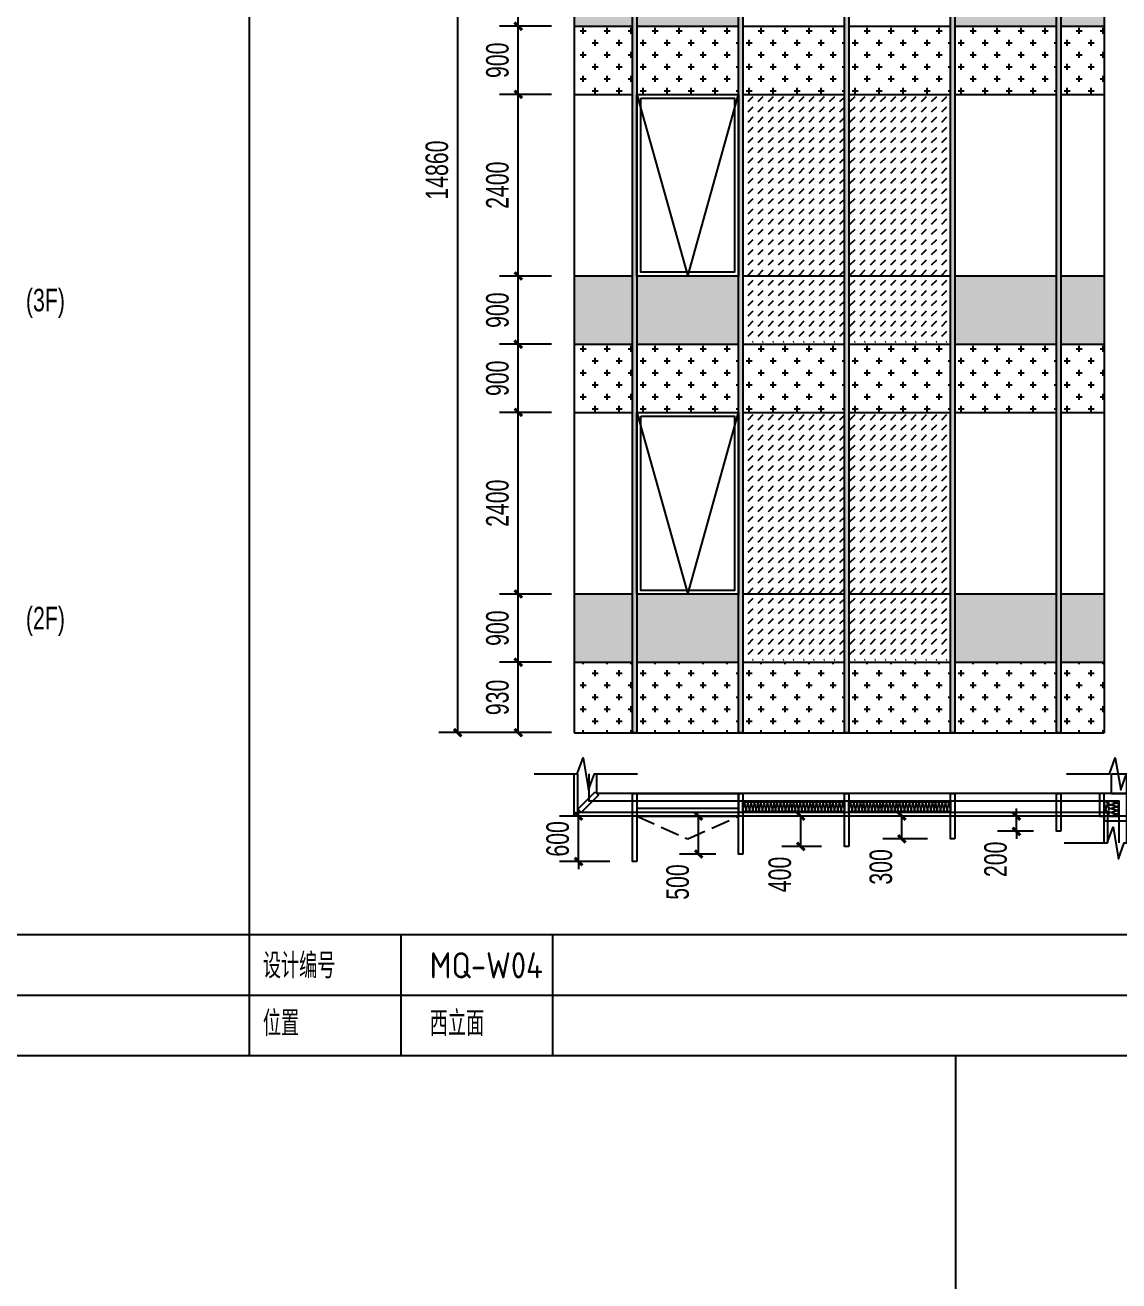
# Model space of a CAD drawing. Extents: x -3 to 440502, y -49243 to 59402.
# Drawn here: x 286216 to 300664, y 29103 to 45689 of the extents above; entities that cross this region are included whole.
import ezdxf

# ---------------------------------------------------------------- set-up
doc = ezdxf.new("R2010")
doc.units = 0
doc.header["$LTSCALE"] = 1000
doc.header["$MEASUREMENT"] = 0
for name, pattern in [('109-34 轴网$0$L1$0$$AUDIT_BAD_LTYPE1', [0]), ('ACAD_ISO05W100', [34, 24, -3, 0.5, -3, 0.5, -3]), ('DASH', [0.35, 0.25, -0.1])]:
    doc.linetypes.add(name, pattern=pattern)
for name, color, linetype in [('01-标注_尺寸', 124, 'Continuous'), ('01-标注_符号', 200, 'Continuous'), ('02-TEXT_标注', 130, 'Continuous'), ('05-填充_156', 156, 'Continuous'), ('05-填充_18', 18, 'Continuous'), ('05-填充_天正', 26, 'Continuous'), ('A-0-图名图例', 2, 'Continuous'), ('A-C_玻璃幕墙', 140, 'Continuous'), ('A-C_窗', 140, 'Continuous'), ('A-TECH_结构', 21, 'Continuous'), ('A_STR-砌块墙', 121, 'Continuous'), ('D_铝板', 181, 'Continuous'), ('E-立面', 255, 'Continuous')]:
    doc.layers.add(name, color=color, linetype=linetype)
doc.styles.add('_TCH_DIM', font='ros.shx', dxfattribs={"bigfont": 'jd.shx'})
doc.styles.add('_TCH_DIM_T3', font='ros.shx', dxfattribs={"width": 0.705882, "bigfont": 'jd.shx'})
doc.styles.get("Standard").update_dxf_attribs({"font": 'gbenor.shx', "bigfont": 'gbcbig.shx'})
doc.dimstyles.new('_TCH_ARCH&&100', dxfattribs={"dimtxt": 297.5, "dimasz": 100, "dimexe": 250, "dimexo": 300, "dimgap": 126.25, "dimtad": 1, "dimdec": 0, "dimzin": 0, "dimdsep": 46, "dimtxsty": '_TCH_DIM_T3', "dimblk": 'ARCHTICK', "dimcen": 0.09, "dimclrt": 7, "dimazin": 2, "dimtfac": 1, "dimtdec": 0, "dimtix": 1, "dimtmove": 2, "dimatfit": 3, "dimfxl": 0, "dimtolj": 1, "dimtzin": 0, "dimarcsym": 0})
pattern_1 = [(45, (279735.3, -161308.73), (4e-14, 134.70384), [95.25, -95.25])]
pattern_2 = [(360, (279735.3, -161308.73), (158.75, 158.75), [79.375, -238.125]), (90, (279774.99, -161348.42), (-158.75, 158.75), [79.375, -238.125])]
pattern_3 = [(360, (281135.3, -161308.73), (158.75, 158.75), [79.375, -238.125]), (90, (281174.99, -161348.42), (-158.75, 158.75), [79.375, -238.125])]
pattern_4 = [(360, (282535.3, -161308.73), (158.75, 158.75), [79.375, -238.125]), (90, (282574.99, -161348.42), (-158.75, 158.75), [79.375, -238.125])]
pattern_5 = [(360, (283935.3, -161308.73), (158.75, 158.75), [79.375, -238.125]), (90, (283974.99, -161348.42), (-158.75, 158.75), [79.375, -238.125])]
pattern_6 = [(360, (285335.3, -161308.73), (158.75, 158.75), [79.375, -238.125]), (90, (285374.99, -161348.42), (-158.75, 158.75), [79.375, -238.125])]
pattern_7 = [(360, (279735.3, -157108.73), (158.75, 158.75), [79.375, -238.125]), (90, (279774.99, -157148.42), (-158.75, 158.75), [79.375, -238.125])]
pattern_8 = [(45, (279735.3, -157108.73), (4e-14, 134.70384), [95.25, -95.25])]

# ---------------------------------------------------------------- blocks, each defined once
blk = doc.blocks.new('*U82')
for p, q in [((0, 1600), (19380, 1600)), ((0, 800), (19380, 800)), ((0, 0), (19380, 0))]:
    blk.add_line(p, q)
blk = doc.blocks.new('$LinePat$岩棉板')
at = {"color": 0}
for p, q in [((0, -17), (12, -67)), ((12, -67), (24, -17))]:
    blk.add_line(p, q, dxfattribs=at)
for centre, start, end in [((12, -17), 0, 180), ((0, -67), 270, 0), ((24, -67), 180, 270)]:
    blk.add_arc(centre, 12, start, end, dxfattribs=at)
at = {"layer": 'Defpoints'}
blk.add_point((0, 0.1), dxfattribs=at)
at = {"layer": 'Defpoints', "color": 0}
blk.add_point((24, -84), dxfattribs=at)
blk = doc.blocks.new('ii')
blk.add_lwpolyline([(-1340, 0), (0, 0), (0, -150), (-1340, -150)], close=True)
at = {"color": 8, "xscale": -1.801075267316308, "yscale": 1.782568518697715, "zscale": 1.782568518697715}
for p in [(-1297, 0), (-1254, 0), (-1210, 0), (-1167, 0), (-1124, 0), (-1081, 0), (-1037, 0), (-994, 0), (-951, 0), (-908, 0), (-865, 0), (-821, 0), (-778, 0), (-735, 0), (-692, 0), (-648, 0), (-605, 0), (-562, 0), (-519, 0), (-475, 0), (-432, 0), (-389, 0), (-346, 0), (-303, 0), (-259, 0), (-216, 0), (-173, 0), (-130, 0), (-86, 0), (-43, 0), (0, 0)]:
    blk.add_blockref('$LinePat$岩棉板', p, dxfattribs=at)
blk = doc.blocks.new('$TCHSYS$WIN2D')
for p, q in [((-0.5, 0.5), (0.5, 0.5)), ((-0.5, 0.5), (-0.5, -0.5)), ((0.5, 0.5), (0.5, -0.5)), ((0.5, 0.167), (-0.5, 0.167)), ((0.5, -0.167), (-0.5, -0.167)), ((-0.5, -0.5), (0.5, -0.5))]:
    blk.add_line(p, q)
blk = doc.blocks.new('开启扇')
at = {"layer": 'A-C_窗', "linetype": 'DASH'}
blk.add_lwpolyline([(0, 50), (670, 350), (1340, 50)], dxfattribs=at)
at = {"layer": 'A-C_窗', "xscale": -1340, "yscale": 300, "zscale": 1340, "rotation": 180}
blk.add_blockref('$TCHSYS$WIN2D', (670, -100), dxfattribs=at)
blk = doc.blocks.new('A$C13E80662')
for points in [[(150, 150), (150, 200), (0, 200), (0, 0), (150, 0)], [(150, 0), (200, 0), (200, 150), (150, 150)]]:
    blk.add_lwpolyline(points)
at = {"color": 8, "yscale": 1.782568518697715, "zscale": 1.782568518697715}
for p, xscale, rotation in [((150, 200), 2.083333331597222, 270), ((150, 150), 2.083333331597222, 270), ((150, 100), 2.083333331597222, 270), ((150, 50), 2.083333331597222, 270), ((200, 0), 2.083333331597828, 180)]:
    blk.add_blockref('$LinePat$岩棉板', p, dxfattribs=dict(at, xscale=xscale, rotation=rotation))
blk = doc.blocks.new('A$C2CC5175A')
at = {"layer": '01-标注_符号', "linetype": '109-34 轴网$0$L1$0$$AUDIT_BAD_LTYPE1'}
for points in [[(210, 7029), (210, 7597), (0, 7673), (420, 7747), (210, 7822), (210, 8389)], [(1124, 7000), (1124, 7568), (914, 7645), (1334, 7719), (1124, 7793), (1124, 8361)], [(210, 0), (210, 568), (0, 644), (420, 718), (210, 793), (210, 1361)]]:
    blk.add_lwpolyline(points, dxfattribs=at)
at = {"layer": 'A-C_玻璃幕墙'}
for points in [[(770, 7526), (830, 7526), (830, 7826), (770, 7826)], [(770, 7466), (770, 7526), (470, 7526), (470, 7466)], [(970, 6956), (970, 6896), (470, 6896), (470, 6956)], [(1070, 5556), (1070, 5496), (470, 5496), (470, 5556)], [(1170, 4156), (1170, 4096), (470, 4096), (470, 4156)], [(1270, 2756), (1270, 2696), (470, 2696), (470, 2756)], [(1370, 1356), (1370, 1296), (470, 1296), (470, 1356)], [(449, 805), (491, 847), (720, 618), (678, 576)]]:
    blk.add_lwpolyline(points, close=True, dxfattribs=at)
for points in [[(1124, 7726), (570, 7726), (570, 726), (210, 726)], [(1124, 7576), (720, 7576), (720, 576), (210, 576)], [(1124, 7526), (770, 7526), (770, 526), (210, 526)]]:
    blk.add_lwpolyline(points, dxfattribs=at)
at = {"layer": 'A-TECH_结构'}
blk.add_lwpolyline([(1124, 7826), (470, 7826), (470, 826), (210, 826)], dxfattribs=at)
at = {"layer": 'A_STR-砌块墙'}
for p, q in [((470, 7826), (210, 7826)), ((210, 7626), (210, 7826)), ((470, 7626), (470, 7826)), ((470, 7626), (210, 7626))]:
    blk.add_line(p, q, dxfattribs=at)
at = {"xscale": -1, "rotation": 270}
blk.add_blockref('开启扇', (720, 1356), dxfattribs=at)
at = {"layer": 'A-C_玻璃幕墙', "rotation": 270}
for name, p in [('A$C13E80662', (570, 7726)), ('ii', (720, 4156)), ('ii', (720, 2756))]:
    blk.add_blockref(name, p, dxfattribs=at)
blk = doc.blocks.new('*U83')
for p, q in [((0, 1600), (18539, 1600)), ((0, 800), (18539, 800)), ((0, 0), (18539, 0))]:
    blk.add_line(p, q)
for points in [[(2000, 1600), (2000, 0)], [(4000, 1600), (4000, 0)]]:
    blk.add_lwpolyline(points)
for s, p in [('设计编号', (176, 1020)), ('位置', (176, 258))]:
    blk.add_text(s, height=332.8).set_placement(p)
blk = doc.blocks.new('A$C2DDF4F07')
at = {"layer": 'A-C_窗'}
for points in [[(0, 2400), (1340, 2400), (1340, 0), (0, 0)], [(50, 2350), (1290, 2350), (1290, 50), (50, 50)]]:
    blk.add_lwpolyline(points, close=True, dxfattribs=at)
blk.add_lwpolyline([(0, 2400), (670, 0), (1340, 2400)], dxfattribs=at)
blk = doc.blocks.new('*U26')
at = {"layer": '05-填充_18'}
h = blk.add_hatch(color=256, dxfattribs=at)
h.dxf.hatch_style = 1
h.paths.add_polyline_path([(60, -14550), (0, -14550), (0, 310), (60, 310)])
blk.add_lwpolyline([(60, -14550), (0, -14550), (0, 310), (60, 310)], close=True)
blk = doc.blocks.new('_ArchTick')
at = {"color": 0, "linetype": 'ByBlock', "const_width": 0.4}
blk.add_lwpolyline([(-0.5, -0.5), (0.5, 0.5)], dxfattribs=at)
blk = doc.blocks.new('*D670')
at = {"layer": '01-标注_尺寸', "color": 0, "lineweight": -2, "transparency": 16777216}
for p, q in [((293168, 37274), (292481, 37274)), ((292731, 36344), (292731, 37274)), ((293168, 36344), (292481, 36344))]:
    blk.add_line(p, q, dxfattribs=at)
at = {"layer": 'Defpoints', "color": 0, "transparency": 16777216}
for p in [(292731, 37274), (293468, 37274), (293468, 36344)]:
    blk.add_point(p, dxfattribs=at)
at = {"layer": '01-标注_尺寸', "color": 0, "lineweight": -2, "transparency": 16777216, "xscale": 100, "yscale": 100, "zscale": 100}
for p, rotation in [((292731, 37274), 90), ((292731, 36344), 270)]:
    blk.add_blockref('_ArchTick', p, dxfattribs=dict(at, rotation=rotation))
at = {"layer": '01-标注_尺寸', "color": 7, "transparency": 16777216, "insert": (292456, 36809), "char_height": 297.5, "attachment_point": 5, "rotation": 90, "style": '_TCH_DIM_T3'}
blk.add_mtext('\\A1;930', dxfattribs=at)
blk = doc.blocks.new('*D671')
at = {"layer": '01-标注_尺寸', "color": 0, "lineweight": -2, "transparency": 16777216}
for p, q in [((293168, 38174), (292481, 38174)), ((292731, 37274), (292731, 38174)), ((293168, 37274), (292481, 37274))]:
    blk.add_line(p, q, dxfattribs=at)
at = {"layer": 'Defpoints', "color": 0, "transparency": 16777216}
for p in [(292731, 38174), (293468, 38174), (293468, 37274)]:
    blk.add_point(p, dxfattribs=at)
at = {"layer": '01-标注_尺寸', "color": 0, "lineweight": -2, "transparency": 16777216, "xscale": 100, "yscale": 100, "zscale": 100}
for p, rotation in [((292731, 38174), 90), ((292731, 37274), 270)]:
    blk.add_blockref('_ArchTick', p, dxfattribs=dict(at, rotation=rotation))
at = {"layer": '01-标注_尺寸', "color": 7, "transparency": 16777216, "insert": (292456, 37724), "char_height": 297.5, "attachment_point": 5, "rotation": 90, "style": '_TCH_DIM_T3'}
blk.add_mtext('\\A1;900', dxfattribs=at)
blk = doc.blocks.new('*D672')
at = {"layer": '01-标注_尺寸', "color": 0, "lineweight": -2, "transparency": 16777216}
for p, q in [((293168, 40574), (292481, 40574)), ((292731, 38174), (292731, 40574)), ((293168, 38174), (292481, 38174))]:
    blk.add_line(p, q, dxfattribs=at)
at = {"layer": 'Defpoints', "color": 0, "transparency": 16777216}
for p in [(292731, 40574), (293468, 40574), (293468, 38174)]:
    blk.add_point(p, dxfattribs=at)
at = {"layer": '01-标注_尺寸', "color": 0, "lineweight": -2, "transparency": 16777216, "xscale": 100, "yscale": 100, "zscale": 100}
for p, rotation in [((292731, 40574), 90), ((292731, 38174), 270)]:
    blk.add_blockref('_ArchTick', p, dxfattribs=dict(at, rotation=rotation))
at = {"layer": '01-标注_尺寸', "color": 7, "transparency": 16777216, "insert": (292456, 39374), "char_height": 297.5, "attachment_point": 5, "rotation": 90, "style": '_TCH_DIM_T3'}
blk.add_mtext('\\A1;2400', dxfattribs=at)
blk = doc.blocks.new('*D673')
at = {"layer": '01-标注_尺寸', "color": 0, "lineweight": -2, "transparency": 16777216}
for p, q in [((293168, 41474), (292481, 41474)), ((292731, 40574), (292731, 41474)), ((293168, 40574), (292481, 40574))]:
    blk.add_line(p, q, dxfattribs=at)
at = {"layer": 'Defpoints', "color": 0, "transparency": 16777216}
for p in [(292731, 41474), (293468, 41474), (293468, 40574)]:
    blk.add_point(p, dxfattribs=at)
at = {"layer": '01-标注_尺寸', "color": 0, "lineweight": -2, "transparency": 16777216, "xscale": 100, "yscale": 100, "zscale": 100}
for p, rotation in [((292731, 41474), 90), ((292731, 40574), 270)]:
    blk.add_blockref('_ArchTick', p, dxfattribs=dict(at, rotation=rotation))
at = {"layer": '01-标注_尺寸', "color": 7, "transparency": 16777216, "insert": (292456, 41024), "char_height": 297.5, "attachment_point": 5, "rotation": 90, "style": '_TCH_DIM_T3'}
blk.add_mtext('\\A1;900', dxfattribs=at)
blk = doc.blocks.new('*D674')
at = {"layer": '01-标注_尺寸', "color": 0, "lineweight": -2, "transparency": 16777216}
for p, q in [((293168, 42374), (292481, 42374)), ((292731, 41474), (292731, 42374)), ((293168, 41474), (292481, 41474))]:
    blk.add_line(p, q, dxfattribs=at)
at = {"layer": 'Defpoints', "color": 0, "transparency": 16777216}
for p in [(292731, 42374), (293468, 42374), (293468, 41474)]:
    blk.add_point(p, dxfattribs=at)
at = {"layer": '01-标注_尺寸', "color": 0, "lineweight": -2, "transparency": 16777216, "xscale": 100, "yscale": 100, "zscale": 100}
for p, rotation in [((292731, 42374), 90), ((292731, 41474), 270)]:
    blk.add_blockref('_ArchTick', p, dxfattribs=dict(at, rotation=rotation))
at = {"layer": '01-标注_尺寸', "color": 7, "transparency": 16777216, "insert": (292456, 41924), "char_height": 297.5, "attachment_point": 5, "rotation": 90, "style": '_TCH_DIM_T3'}
blk.add_mtext('\\A1;900', dxfattribs=at)
blk = doc.blocks.new('*D675')
at = {"layer": '01-标注_尺寸', "color": 0, "lineweight": -2, "transparency": 16777216}
for p, q in [((293168, 44774), (292481, 44774)), ((292731, 42374), (292731, 44774)), ((293168, 42374), (292481, 42374))]:
    blk.add_line(p, q, dxfattribs=at)
at = {"layer": 'Defpoints', "color": 0, "transparency": 16777216}
for p in [(292731, 44774), (293468, 44774), (293468, 42374)]:
    blk.add_point(p, dxfattribs=at)
at = {"layer": '01-标注_尺寸', "color": 0, "lineweight": -2, "transparency": 16777216, "xscale": 100, "yscale": 100, "zscale": 100}
for p, rotation in [((292731, 44774), 90), ((292731, 42374), 270)]:
    blk.add_blockref('_ArchTick', p, dxfattribs=dict(at, rotation=rotation))
at = {"layer": '01-标注_尺寸', "color": 7, "transparency": 16777216, "insert": (292456, 43574), "char_height": 297.5, "attachment_point": 5, "rotation": 90, "style": '_TCH_DIM_T3'}
blk.add_mtext('\\A1;2400', dxfattribs=at)
blk = doc.blocks.new('*D676')
at = {"layer": '01-标注_尺寸', "color": 0, "lineweight": -2, "transparency": 16777216}
for p, q in [((293168, 45674), (292481, 45674)), ((292731, 44774), (292731, 45674)), ((293168, 44774), (292481, 44774))]:
    blk.add_line(p, q, dxfattribs=at)
at = {"layer": 'Defpoints', "color": 0, "transparency": 16777216}
for p in [(292731, 45674), (293468, 45674), (293468, 44774)]:
    blk.add_point(p, dxfattribs=at)
at = {"layer": '01-标注_尺寸', "color": 0, "lineweight": -2, "transparency": 16777216, "xscale": 100, "yscale": 100, "zscale": 100}
for p, rotation in [((292731, 45674), 90), ((292731, 44774), 270)]:
    blk.add_blockref('_ArchTick', p, dxfattribs=dict(at, rotation=rotation))
at = {"layer": '01-标注_尺寸', "color": 7, "transparency": 16777216, "insert": (292456, 45224), "char_height": 297.5, "attachment_point": 5, "rotation": 90, "style": '_TCH_DIM_T3'}
blk.add_mtext('\\A1;900', dxfattribs=at)
blk = doc.blocks.new('*D677')
at = {"layer": '01-标注_尺寸', "color": 0, "lineweight": -2, "transparency": 16777216}
for p, q in [((293168, 46574), (292481, 46574)), ((292731, 45674), (292731, 46574)), ((293168, 45674), (292481, 45674))]:
    blk.add_line(p, q, dxfattribs=at)
at = {"layer": 'Defpoints', "color": 0, "transparency": 16777216}
for p in [(292731, 46574), (293468, 46574), (293468, 45674)]:
    blk.add_point(p, dxfattribs=at)
at = {"layer": '01-标注_尺寸', "color": 0, "lineweight": -2, "transparency": 16777216, "xscale": 100, "yscale": 100, "zscale": 100}
for p, rotation in [((292731, 46574), 90), ((292731, 45674), 270)]:
    blk.add_blockref('_ArchTick', p, dxfattribs=dict(at, rotation=rotation))
at = {"layer": '01-标注_尺寸', "color": 7, "transparency": 16777216, "insert": (292456, 46124), "char_height": 297.5, "attachment_point": 5, "rotation": 90, "style": '_TCH_DIM_T3'}
blk.add_mtext('\\A1;900', dxfattribs=at)
blk = doc.blocks.new('*D682')
at = {"layer": '01-标注_尺寸', "color": 0, "lineweight": -2, "transparency": 16777216}
for p, q in [((292976, 51204), (291681, 51204)), ((291931, 36344), (291931, 51204)), ((292976, 36344), (291681, 36344))]:
    blk.add_line(p, q, dxfattribs=at)
at = {"layer": 'Defpoints', "color": 0, "transparency": 16777216}
for p in [(291931, 51204), (293276, 51204), (293276, 36344)]:
    blk.add_point(p, dxfattribs=at)
at = {"layer": '01-标注_尺寸', "color": 0, "lineweight": -2, "transparency": 16777216, "xscale": 100, "yscale": 100, "zscale": 100}
for p, rotation in [((291931, 51204), 90), ((291931, 36344), 270)]:
    blk.add_blockref('_ArchTick', p, dxfattribs=dict(at, rotation=rotation))
at = {"layer": '01-标注_尺寸', "color": 7, "transparency": 16777216, "insert": (291656, 43774), "char_height": 297.5, "attachment_point": 5, "rotation": 90, "style": '_TCH_DIM_T3'}
blk.add_mtext('\\A1;14860', dxfattribs=at)
blk = doc.blocks.new('*D822')
at = {"layer": '01-标注_尺寸', "color": 0, "lineweight": -2, "transparency": 16777216}
for p, q in [((293527, 35241), (293527, 35341)), ((293938, 35241), (293277, 35241)), ((293527, 34641), (293527, 35241)), ((293938, 34641), (293277, 34641)), ((293527, 34641), (293527, 34541))]:
    blk.add_line(p, q, dxfattribs=at)
at = {"layer": 'Defpoints', "color": 0, "transparency": 16777216}
for p in [(293527, 35241), (294238, 35241), (294238, 34641)]:
    blk.add_point(p, dxfattribs=at)
at = {"layer": '01-标注_尺寸', "color": 0, "lineweight": -2, "transparency": 16777216, "xscale": 100, "yscale": 100, "zscale": 100}
for p, rotation in [((293527, 35241), 270), ((293527, 34641), 90)]:
    blk.add_blockref('_ArchTick', p, dxfattribs=dict(at, rotation=rotation))
at = {"layer": '01-标注_尺寸', "color": 7, "transparency": 16777216, "insert": (293252, 34941), "char_height": 297.5, "attachment_point": 5, "rotation": 90, "style": '_TCH_DIM_T3'}
blk.add_mtext('\\A1;600', dxfattribs=at)
blk = doc.blocks.new('*D823')
at = {"layer": '01-标注_尺寸', "color": 0, "lineweight": -2, "transparency": 16777216}
for p, q in [((295338, 35241), (294862, 35241)), ((295112, 34741), (295112, 35241)), ((295338, 34741), (294862, 34741))]:
    blk.add_line(p, q, dxfattribs=at)
at = {"layer": 'Defpoints', "color": 0, "transparency": 16777216}
for p in [(295112, 35241), (295638, 35241), (295638, 34741)]:
    blk.add_point(p, dxfattribs=at)
at = {"layer": '01-标注_尺寸', "color": 0, "lineweight": -2, "transparency": 16777216, "xscale": 100, "yscale": 100, "zscale": 100}
for p, rotation in [((295112, 35241), 90), ((295112, 34741), 270)]:
    blk.add_blockref('_ArchTick', p, dxfattribs=dict(at, rotation=rotation))
at = {"layer": '01-标注_尺寸', "color": 7, "transparency": 16777216, "insert": (294837, 34371), "char_height": 297.5, "attachment_point": 5, "rotation": 90, "style": '_TCH_DIM_T3'}
blk.add_mtext('\\A1;500', dxfattribs=at)
blk = doc.blocks.new('*D824')
at = {"layer": '01-标注_尺寸', "color": 0, "lineweight": -2, "transparency": 16777216}
for p, q in [((296738, 35241), (296211, 35241)), ((296461, 34841), (296461, 35241)), ((296738, 34841), (296211, 34841))]:
    blk.add_line(p, q, dxfattribs=at)
at = {"layer": 'Defpoints', "color": 0, "transparency": 16777216}
for p in [(296461, 35241), (297038, 35241), (297038, 34841)]:
    blk.add_point(p, dxfattribs=at)
at = {"layer": '01-标注_尺寸', "color": 0, "lineweight": -2, "transparency": 16777216, "xscale": 100, "yscale": 100, "zscale": 100}
for p, rotation in [((296461, 35241), 90), ((296461, 34841), 270)]:
    blk.add_blockref('_ArchTick', p, dxfattribs=dict(at, rotation=rotation))
at = {"layer": '01-标注_尺寸', "color": 7, "transparency": 16777216, "insert": (296186, 34471), "char_height": 297.5, "attachment_point": 5, "rotation": 90, "style": '_TCH_DIM_T3'}
blk.add_mtext('\\A1;400', dxfattribs=at)
blk = doc.blocks.new('*D825')
at = {"layer": '01-标注_尺寸', "color": 0, "lineweight": -2, "transparency": 16777216}
for p, q in [((298138, 35241), (297546, 35241)), ((297796, 34941), (297796, 35241)), ((298138, 34941), (297546, 34941))]:
    blk.add_line(p, q, dxfattribs=at)
at = {"layer": 'Defpoints', "color": 0, "transparency": 16777216}
for p in [(297796, 35241), (298438, 35241), (298438, 34941)]:
    blk.add_point(p, dxfattribs=at)
at = {"layer": '01-标注_尺寸', "color": 0, "lineweight": -2, "transparency": 16777216, "xscale": 100, "yscale": 100, "zscale": 100}
for p, rotation in [((297796, 35241), 90), ((297796, 34941), 270)]:
    blk.add_blockref('_ArchTick', p, dxfattribs=dict(at, rotation=rotation))
at = {"layer": '01-标注_尺寸', "color": 7, "transparency": 16777216, "insert": (297521, 34571), "char_height": 297.5, "attachment_point": 5, "rotation": 90, "style": '_TCH_DIM_T3'}
blk.add_mtext('\\A1;300', dxfattribs=at)
blk = doc.blocks.new('*D826')
at = {"layer": '01-标注_尺寸', "color": 0, "lineweight": -2, "transparency": 16777216}
for p, q in [((299311, 35241), (299311, 35341)), ((299538, 35241), (299061, 35241)), ((299311, 35041), (299311, 35241)), ((299538, 35041), (299061, 35041)), ((299311, 35041), (299311, 34941))]:
    blk.add_line(p, q, dxfattribs=at)
at = {"layer": 'Defpoints', "color": 0, "transparency": 16777216}
for p in [(299311, 35241), (299838, 35241), (299838, 35041)]:
    blk.add_point(p, dxfattribs=at)
at = {"layer": '01-标注_尺寸', "color": 0, "lineweight": -2, "transparency": 16777216, "xscale": 100, "yscale": 100, "zscale": 100}
for p, rotation in [((299311, 35241), 270), ((299311, 35041), 90)]:
    blk.add_blockref('_ArchTick', p, dxfattribs=dict(at, rotation=rotation))
at = {"layer": '01-标注_尺寸', "color": 7, "transparency": 16777216, "insert": (299036, 34671), "char_height": 297.5, "attachment_point": 5, "rotation": 90, "style": '_TCH_DIM_T3'}
blk.add_mtext('\\A1;200', dxfattribs=at)

msp = doc.modelspace()

# ---------------------------------------------------------------- hatches: boundary and pattern name
at = {"layer": '05-填充_156'}
h = msp.add_hatch(dxfattribs=at)
h.set_pattern_fill('CROSS', color=136, scale=100, angle=-90)
h.set_pattern_definition(pattern_7)
h.paths.add_polyline_path([(294238, 45673.6), (293468, 45673.6), (293468, 44773.6), (294238, 44773.6)])
h = msp.add_hatch(dxfattribs=at)
h.set_pattern_fill('CROSS', color=136, scale=100, angle=-90)
h.set_pattern_definition(pattern_7)
h.paths.add_polyline_path([(295638, 45673.6), (294298, 45673.6), (294298, 44773.6), (295638, 44773.6)])
h = msp.add_hatch(dxfattribs=at)
h.set_pattern_fill('CROSS', color=136, scale=100, angle=-90)
h.set_pattern_definition([(360, (281135.3, -157108.73), (158.75, 158.75), [79.375, -238.125]), (90, (281174.99, -157148.42), (-158.75, 158.75), [79.375, -238.125])])
h.paths.add_polyline_path([(297038, 45673.6), (295698, 45673.6), (295698, 44773.6), (297038, 44773.6)])
h = msp.add_hatch(dxfattribs=at)
h.set_pattern_fill('CROSS', color=136, scale=100, angle=-90)
h.set_pattern_definition([(360, (282535.3, -157108.73), (158.75, 158.75), [79.375, -238.125]), (90, (282574.99, -157148.42), (-158.75, 158.75), [79.375, -238.125])])
h.paths.add_polyline_path([(298438, 45673.6), (297098, 45673.6), (297098, 44773.6), (298438, 44773.6)])
h = msp.add_hatch(dxfattribs=at)
h.set_pattern_fill('CROSS', color=136, scale=100, angle=-90)
h.set_pattern_definition([(360, (283935.3, -157108.73), (158.75, 158.75), [79.375, -238.125]), (90, (283974.99, -157148.42), (-158.75, 158.75), [79.375, -238.125])])
h.paths.add_polyline_path([(299838, 45673.6), (298498, 45673.6), (298498, 44773.6), (299838, 44773.6)])
h = msp.add_hatch(dxfattribs=at)
h.set_pattern_fill('CROSS', color=136, scale=100, angle=-90)
h.set_pattern_definition([(360, (285335.3, -157108.73), (158.75, 158.75), [79.375, -238.125]), (90, (285374.99, -157148.42), (-158.75, 158.75), [79.375, -238.125])])
h.paths.add_polyline_path([(300468, 45673.6), (299898, 45673.6), (299898, 44773.6), (300468, 44773.6)])
h = msp.add_hatch(dxfattribs=at)
h.set_pattern_fill('DASH', color=256, scale=100, angle=-45)
h.set_pattern_definition(pattern_8)
h.paths.add_polyline_path([(297038, 44773.6), (295698, 44773.6), (295698, 41503.6), (297038, 41503.6)])
h = msp.add_hatch(dxfattribs=at)
h.set_pattern_fill('DASH', color=256, scale=100, angle=-45)
h.set_pattern_definition(pattern_8)
h.paths.add_polyline_path([(298438, 44773.6), (297098, 44773.6), (297098, 41503.6), (298438, 41503.6)])
h = msp.add_hatch(dxfattribs=at)
h.set_pattern_fill('CROSS', color=136, scale=100, angle=-90)
h.set_pattern_definition(pattern_2)
h.paths.add_polyline_path([(294238, 41473.6), (293468, 41473.6), (293468, 40573.6), (294238, 40573.6)])
h = msp.add_hatch(dxfattribs=at)
h.set_pattern_fill('CROSS', color=136, scale=100, angle=-90)
h.set_pattern_definition(pattern_2)
h.paths.add_polyline_path([(295638, 40573.6), (295638, 41473.6), (294298, 41473.6), (294298, 40573.6)])
h = msp.add_hatch(dxfattribs=at)
h.set_pattern_fill('CROSS', color=136, scale=100, angle=-90)
h.set_pattern_definition(pattern_3)
h.paths.add_polyline_path([(297038, 41473.6), (295698, 41473.6), (295698, 40573.6), (297038, 40573.6)])
h = msp.add_hatch(dxfattribs=at)
h.set_pattern_fill('CROSS', color=136, scale=100, angle=-90)
h.set_pattern_definition(pattern_4)
h.paths.add_polyline_path([(298438, 41473.6), (297098, 41473.6), (297098, 40573.6), (298438, 40573.6)])
h = msp.add_hatch(dxfattribs=at)
h.set_pattern_fill('CROSS', color=136, scale=100, angle=-90)
h.set_pattern_definition(pattern_5)
h.paths.add_polyline_path([(299838, 41473.6), (298498, 41473.6), (298498, 40573.6), (299838, 40573.6)])
h = msp.add_hatch(dxfattribs=at)
h.set_pattern_fill('CROSS', color=136, scale=100, angle=-90)
h.set_pattern_definition(pattern_6)
h.paths.add_polyline_path([(300468, 41473.6), (299898, 41473.6), (299898, 40573.6), (300468, 40573.6)])
h = msp.add_hatch(dxfattribs=at)
h.set_pattern_fill('DASH', color=256, scale=100, angle=-45)
h.set_pattern_definition(pattern_1)
h.paths.add_polyline_path([(297038, 40573.6), (295698, 40573.6), (295698, 37303.6), (297038, 37303.6)])
h = msp.add_hatch(dxfattribs=at)
h.set_pattern_fill('DASH', color=256, scale=100, angle=-45)
h.set_pattern_definition(pattern_1)
h.paths.add_polyline_path([(297098, 37303.6), (298438, 37303.6), (298438, 40573.6), (297098, 40573.6)])
h = msp.add_hatch(dxfattribs=at)
h.set_pattern_fill('CROSS', color=136, scale=100, angle=-90)
h.set_pattern_definition(pattern_2)
h.paths.add_polyline_path([(293468, 36343.6), (294238, 36343.6), (294238, 37273.6), (293468, 37273.6)])
h = msp.add_hatch(dxfattribs=at)
h.set_pattern_fill('CROSS', color=136, scale=100, angle=-90)
h.set_pattern_definition(pattern_2)
h.paths.add_polyline_path([(294298, 37273.6), (294298, 36343.6), (295638, 36343.6), (295638, 37273.6)])
h = msp.add_hatch(dxfattribs=at)
h.set_pattern_fill('CROSS', color=136, scale=100, angle=-90)
h.set_pattern_definition(pattern_3)
h.paths.add_polyline_path([(297038, 37273.6), (295698, 37273.6), (295698, 36343.6), (297038, 36343.6)])
h = msp.add_hatch(dxfattribs=at)
h.set_pattern_fill('CROSS', color=136, scale=100, angle=-90)
h.set_pattern_definition(pattern_4)
h.paths.add_polyline_path([(298438, 37273.6), (297098, 37273.6), (297098, 36343.6), (298438, 36343.6)])
h = msp.add_hatch(dxfattribs=at)
h.set_pattern_fill('CROSS', color=136, scale=100, angle=-90)
h.set_pattern_definition(pattern_5)
h.paths.add_polyline_path([(299838, 37273.6), (298498, 37273.6), (298498, 36343.6), (299838, 36343.6)])
h = msp.add_hatch(dxfattribs=at)
h.set_pattern_fill('CROSS', color=136, scale=100, angle=-90)
h.set_pattern_definition(pattern_6)
h.paths.add_polyline_path([(300468, 37273.6), (299898, 37273.6), (299898, 36343.6), (300468, 36343.6)])
at = {"layer": '05-填充_天正'}
h = msp.add_hatch(dxfattribs=at)
h.set_pattern_fill('AR-CONC', color=256, scale=200)
h.set_pattern_definition([(50, (0, 0), (364.36934, -31.87817), [38.1, -419.1]), (355, (0, 0), (-70.48565, 382.1133), [30.48, -335.28]), (100.451, (30.36, -2.66), (293.885, 350.23338), [32.38, -356.18]), (46.1842, (0, 101.6), (542.1581, -84.08466), [57.15, -628.65]), (96.6356, (45.2, 94.6), (474.8085, 494.8511), [48.57, -534.27]), (351.184, (0, 101.6), (474.8092, 494.8502), [45.72, -502.92]), (21, (50.8, 76.2), (303.22976, -204.53104), [38.1, -419.1]), (326, (50.8, 76.2), (123.60406, 368.37593), [30.48, -335.28]), (71.4514, (76.07, 59.16), (426.833, 163.8457), [32.38, -356.18]), (37.5, (0, 0), (6.177207, 169.11008), [0, -331.216, 0, -340.36, 0, -336.55]), (7.5, (0, 0), (133.63933, 200.36115), [0, -194.056, 0, -323.596, 0, -128.27]), (327.5, (-113.28, 0), (271.18119, -11.45749), [0, -127, 0, -396.24, 0, -525.78]), (317.5, (-164.08, 0), (296.25836, 50.85298), [0, -165.1, 0, -263.144, 0, -373.38])])
h.paths.add_polyline_path([(299898, 46573.6), (300468, 46573.6), (300468, 45673.6), (299898, 45673.6)])
h.paths.add_polyline_path([(298498, 45673.6), (299838, 45673.6), (299838, 46573.6), (298498, 46573.6)])
h.paths.add_polyline_path([(294298, 46573.6), (295638, 46573.6), (295638, 45673.6), (294298, 45673.6)])
h.paths.add_polyline_path([(293468, 45673.6), (294238, 45673.6), (294238, 46573.6), (293468, 46573.6)])
h.paths.add_polyline_path([(299898, 42373.6), (300468, 42373.6), (300468, 41473.6), (299898, 41473.6)])
h.paths.add_polyline_path([(298498, 41473.6), (299838, 41473.6), (299838, 42373.6), (298498, 42373.6)])
h.paths.add_polyline_path([(294298, 42373.6), (295638, 42373.6), (295638, 41473.6), (294298, 41473.6)])
h.paths.add_polyline_path([(293468, 41473.6), (294238, 41473.6), (294238, 42373.6), (293468, 42373.6)])
h.paths.add_polyline_path([(299898, 38173.6), (300468, 38173.6), (300468, 37273.6), (299898, 37273.6)])
h.paths.add_polyline_path([(298498, 37273.6), (299838, 37273.6), (299838, 38173.6), (298498, 38173.6)])
h.paths.add_polyline_path([(294298, 38173.6), (295638, 38173.6), (295638, 37273.6), (294298, 37273.6)])
h.paths.add_polyline_path([(293468, 37273.6), (294238, 37273.6), (294238, 38173.6), (293468, 38173.6)])

# ---------------------------------------------------------------- linework, layer by layer
at = {"layer": 'A-0-图名图例'}
for points in [[(289180.3, 32078.8), (289180.3, 58400)], [(298510.9, 1000), (298510.9, 32078.8)]]:
    msp.add_lwpolyline(points, dxfattribs=at)
at = {"layer": 'A-C_窗'}
for points in [[(293468, 45673.6), (294238, 45673.6)], [(294298, 45673.6), (295638, 45673.6)], [(295698, 45673.6), (297038, 45673.6)], [(297098, 45673.6), (298438, 45673.6)], [(298498, 45673.6), (299838, 45673.6)], [(299898, 45673.6), (300468, 45673.6)], [(293468, 44773.6), (294238, 44773.6)], [(294298, 44773.6), (295638, 44773.6)], [(295698, 44773.6), (297038, 44773.6)], [(297098, 44773.6), (298438, 44773.6)], [(298498, 44773.6), (299838, 44773.6)], [(299898, 44773.6), (300468, 44773.6)], [(294238, 42373.6), (293468, 42373.6)], [(295638, 42373.6), (294298, 42373.6)], [(297038, 42373.6), (295698, 42373.6)], [(298438, 42373.6), (297098, 42373.6)], [(299838, 42373.6), (298498, 42373.6)], [(300468, 42373.6), (299898, 42373.6)], [(293468, 41473.6), (294238, 41473.6)], [(294298, 41473.6), (295638, 41473.6)], [(295698, 41473.6), (297038, 41473.6)], [(297098, 41473.6), (298438, 41473.6)], [(298498, 41473.6), (299838, 41473.6)], [(299898, 41473.6), (300468, 41473.6)], [(293468, 40573.6), (294238, 40573.6)], [(294298, 40573.6), (295638, 40573.6)], [(295698, 40573.6), (297038, 40573.6)], [(297098, 40573.6), (298438, 40573.6)], [(298498, 40573.6), (299838, 40573.6)], [(299898, 40573.6), (300468, 40573.6)], [(294238, 38173.6), (293468, 38173.6)], [(295638, 38173.6), (294298, 38173.6)], [(297038, 38173.6), (295698, 38173.6)], [(298438, 38173.6), (297098, 38173.6)], [(299838, 38173.6), (298498, 38173.6)], [(300468, 38173.6), (299898, 38173.6)], [(293468, 37273.6), (294238, 37273.6)], [(294298, 37273.6), (295638, 37273.6)], [(295698, 37273.6), (297038, 37273.6)], [(297098, 37273.6), (298438, 37273.6)], [(298498, 37273.6), (299838, 37273.6)], [(299898, 37273.6), (300468, 37273.6)]]:
    msp.add_lwpolyline(points, dxfattribs=at)
at = {"layer": 'E-立面'}
for points in [[(293468, 51203.6), (293468, 36343.6)], [(300468, 51203.6), (300468, 36343.6)], [(293468, 36343.6), (300468, 36343.6)]]:
    msp.add_lwpolyline(points, dxfattribs=at)

# ---------------------------------------------------------------- block references
at = {"rotation": 270}
msp.add_blockref('A$C2CC5175A', (292942.1, 36010.8), dxfattribs=at)
at = {"layer": 'A-0-图名图例'}
for name, p in [('*U82', (269800, 32078.8)), ('*U83', (289180.3, 32078.8))]:
    msp.add_blockref(name, p, dxfattribs=at)
at = {"layer": 'A-C_窗'}
for p in [(294298, 42373.6), (294298, 38173.6)]:
    msp.add_blockref('A$C2DDF4F07', p, dxfattribs=at)
at = {"layer": 'D_铝板'}
for p in [(294238, 50893.7), (295638, 50893.7), (297038, 50893.7), (298438, 50893.7), (299838, 50893.7)]:
    msp.add_blockref('*U26', p, dxfattribs=at)

# ---------------------------------------------------------------- texts
at = {"layer": '02-TEXT_标注', "style": '_TCH_DIM', "width": 0.705882}
for s, p in [('(3F)', (286226.9, 41908.6)), ('(2F)', (286226.9, 37708.6))]:
    msp.add_text(s, height=297.5, dxfattribs=at).set_placement(p)
at = {"layer": '02-TEXT_标注', "linetype": 'ACAD_ISO05W100'}
for s, height, p in [('MQ-W04', 345, (291561.3, 33098.8)), ('西立面', 332.77, (291561.3, 32336.9))]:
    msp.add_text(s, height=height, dxfattribs=at).set_placement(p)

# ---------------------------------------------------------------- dimensions: what is measured, and where the dimension line sits
at = {"layer": '01-标注_尺寸'}
for p1, p2, distance, picture, middle in [((293275.9, 36343.6), (293275.9, 51203.6), 1344.6, '*D682', (291656.4, 43773.6)), ((293468, 45673.6), (293468, 46573.6), 736.6, '*D677', (292456.4, 46123.6)), ((293468, 44773.6), (293468, 45673.6), 736.6, '*D676', (292456.4, 45223.6)), ((293468, 42373.6), (293468, 44773.6), 736.6, '*D675', (292456.4, 43573.6)), ((293468, 41473.6), (293468, 42373.6), 736.6, '*D674', (292456.4, 41923.6)), ((293468, 40573.6), (293468, 41473.6), 736.6, '*D673', (292456.4, 41023.6)), ((293468, 38173.6), (293468, 40573.6), 736.6, '*D672', (292456.4, 39373.6)), ((293468, 37273.6), (293468, 38173.6), 736.6, '*D671', (292456.4, 37723.6)), ((293468, 36343.6), (293468, 37273.6), 736.6, '*D670', (292456.4, 36808.6)), ((294238, 34640.6), (294238, 35240.6), 711.2, '*D822', (293251.8, 34940.6))]:
    dim = msp.add_aligned_dim(p1=p1, p2=p2, distance=distance, dimstyle='_TCH_ARCH&&100', dxfattribs=at)
    dim.commit()
    dim.dimension.update_dxf_attribs({"geometry": picture, "text_midpoint": middle})
for base, p1, p2, picture, middle in [((299311, 35240.6), (299838, 35040.6), (299838, 35240.6), '*D826', (299036, 34670.6)), ((295112.4, 35240.6), (295638, 34740.6), (295638, 35240.6), '*D823', (294837.4, 34370.6)), ((296460.5, 35240.6), (297038, 34840.6), (297038, 35240.6), '*D824', (296185.5, 34470.6)), ((297796.2, 35240.6), (298438, 34940.6), (298438, 35240.6), '*D825', (297521.2, 34570.6))]:
    dim = msp.add_linear_dim(base=base, p1=p1, p2=p2, angle=90, dimstyle='_TCH_ARCH&&100', dxfattribs=at)
    dim.commit()
    dim.dimension.update_dxf_attribs({"geometry": picture, "text_midpoint": middle, "dimtype": 161})

doc.saveas('drawing.dxf')
